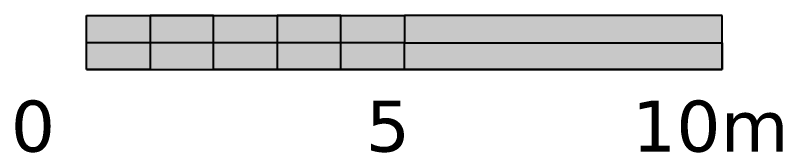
# Model space of a CAD drawing. Header units: metres. Extents: x -1178 to 131, y -250 to 398.
# Drawn here: x -183 to -170.94, y -114.13 to -111.98 of the extents above; entities that cross this region are included whole.
import ezdxf

# ---------------------------------------------------------------- set-up
doc = ezdxf.new("R2010")
doc.units = ezdxf.units.M
doc.header["$MEASUREMENT"] = 0
doc.layers.add('Blocs - Echelle', color=250, linetype='Continuous')
doc.layers.add('Topo Dessin - Puits', color=248, linetype='Continuous')

msp = doc.modelspace()

# ---------------------------------------------------------------- hatches: boundary and pattern name
at = {"layer": 'Blocs - Echelle'}
h = msp.add_hatch(color=255, dxfattribs=at)
h.dxf.hatch_style = 1
h.paths.add_polyline_path([(-181.886, -112.407), (-181.886, -112.827), (-180.886, -112.827), (-180.886, -112.407)])
h.paths.add_polyline_path([(-179.886, -112.407), (-179.886, -111.977), (-180.886, -111.977), (-180.886, -112.407)])
h.paths.add_polyline_path([(-179.886, -112.407), (-179.886, -112.827), (-178.886, -112.827), (-178.886, -112.407)])
h.paths.add_polyline_path([(-177.886, -112.407), (-177.886, -111.977), (-178.886, -111.977), (-178.886, -112.407)])
h.paths.add_polyline_path([(-176.886, -112.827), (-176.886, -112.407), (-177.886, -112.407), (-177.886, -112.827)])
h.paths.add_polyline_path([(-176.886, -111.977), (-176.886, -112.407), (-171.886, -112.407), (-171.886, -111.977)])
h = msp.add_hatch(color=250, dxfattribs=at)
h.dxf.hatch_style = 1
h.paths.add_polyline_path([(-181.886, -111.977), (-181.886, -112.407), (-180.886, -112.407), (-180.886, -111.977)])
h.paths.add_polyline_path([(-179.886, -112.827), (-179.886, -112.407), (-180.886, -112.407), (-180.886, -112.827)])
h.paths.add_polyline_path([(-179.886, -111.977), (-179.886, -112.407), (-178.886, -112.407), (-178.886, -111.977)])
h.paths.add_polyline_path([(-177.886, -112.827), (-177.886, -112.407), (-178.886, -112.407), (-178.886, -112.827)])
h.paths.add_polyline_path([(-177.886, -111.977), (-177.886, -112.407), (-176.886, -112.407), (-176.886, -111.977)])
h.paths.add_polyline_path([(-176.886, -112.407), (-176.886, -112.827), (-171.886, -112.827), (-171.886, -112.407)])

# ---------------------------------------------------------------- linework, layer by layer
at = {"layer": 'Blocs - Echelle', "color": 250}
for p, q in [((-181.886, -112.407), (-181.886, -111.977)), ((-181.886, -111.977), (-176.886, -111.977)), ((-181.886, -112.827), (-181.886, -111.977)), ((-179.886, -111.977), (-180.886, -111.977)), ((-180.886, -111.977), (-180.886, -112.827)), ((-179.886, -112.827), (-179.886, -111.977)), ((-177.886, -111.977), (-178.886, -111.977)), ((-178.886, -111.977), (-178.886, -112.827)), ((-177.886, -112.407), (-177.886, -111.977)), ((-171.886, -111.977), (-176.886, -111.977)), ((-176.886, -111.977), (-176.886, -112.407)), ((-176.886, -111.977), (-176.886, -112.407)), ((-171.886, -112.827), (-171.886, -111.977)), ((-176.886, -112.407), (-181.886, -112.407)), ((-176.886, -112.407), (-177.886, -112.407)), ((-177.886, -112.827), (-177.886, -112.407)), ((-176.886, -112.407), (-171.886, -112.407)), ((-176.886, -112.827), (-176.886, -112.407)), ((-171.886, -112.407), (-171.886, -112.827)), ((-181.886, -112.827), (-171.886, -112.827)), ((-180.886, -112.827), (-181.886, -112.827)), ((-178.886, -112.827), (-179.886, -112.827)), ((-176.886, -112.827), (-178.886, -112.827)), ((-178.886, -112.827), (-177.886, -112.827)), ((-171.886, -112.827), (-176.886, -112.827))]:
    msp.add_line(p, q, dxfattribs=at)
at = {"layer": 'Topo Dessin - Puits', "color": 250}
msp.add_line((-181.886, -112.827), (-171.886, -112.827), dxfattribs=at)

# ---------------------------------------------------------------- texts
at = {"layer": 'Blocs - Echelle', "linetype": 'Continuous', "insert": (-183.076, -113.314), "char_height": 0.8, "attachment_point": 1}
msp.add_mtext_dynamic_manual_height_columns('{\\fVerdana|b0|i0|c0|p34;0              5          10m }', width=13.85704, gutter_width=12.5, heights=[1.624], dxfattribs=at)

doc.saveas('drawing.dxf')
